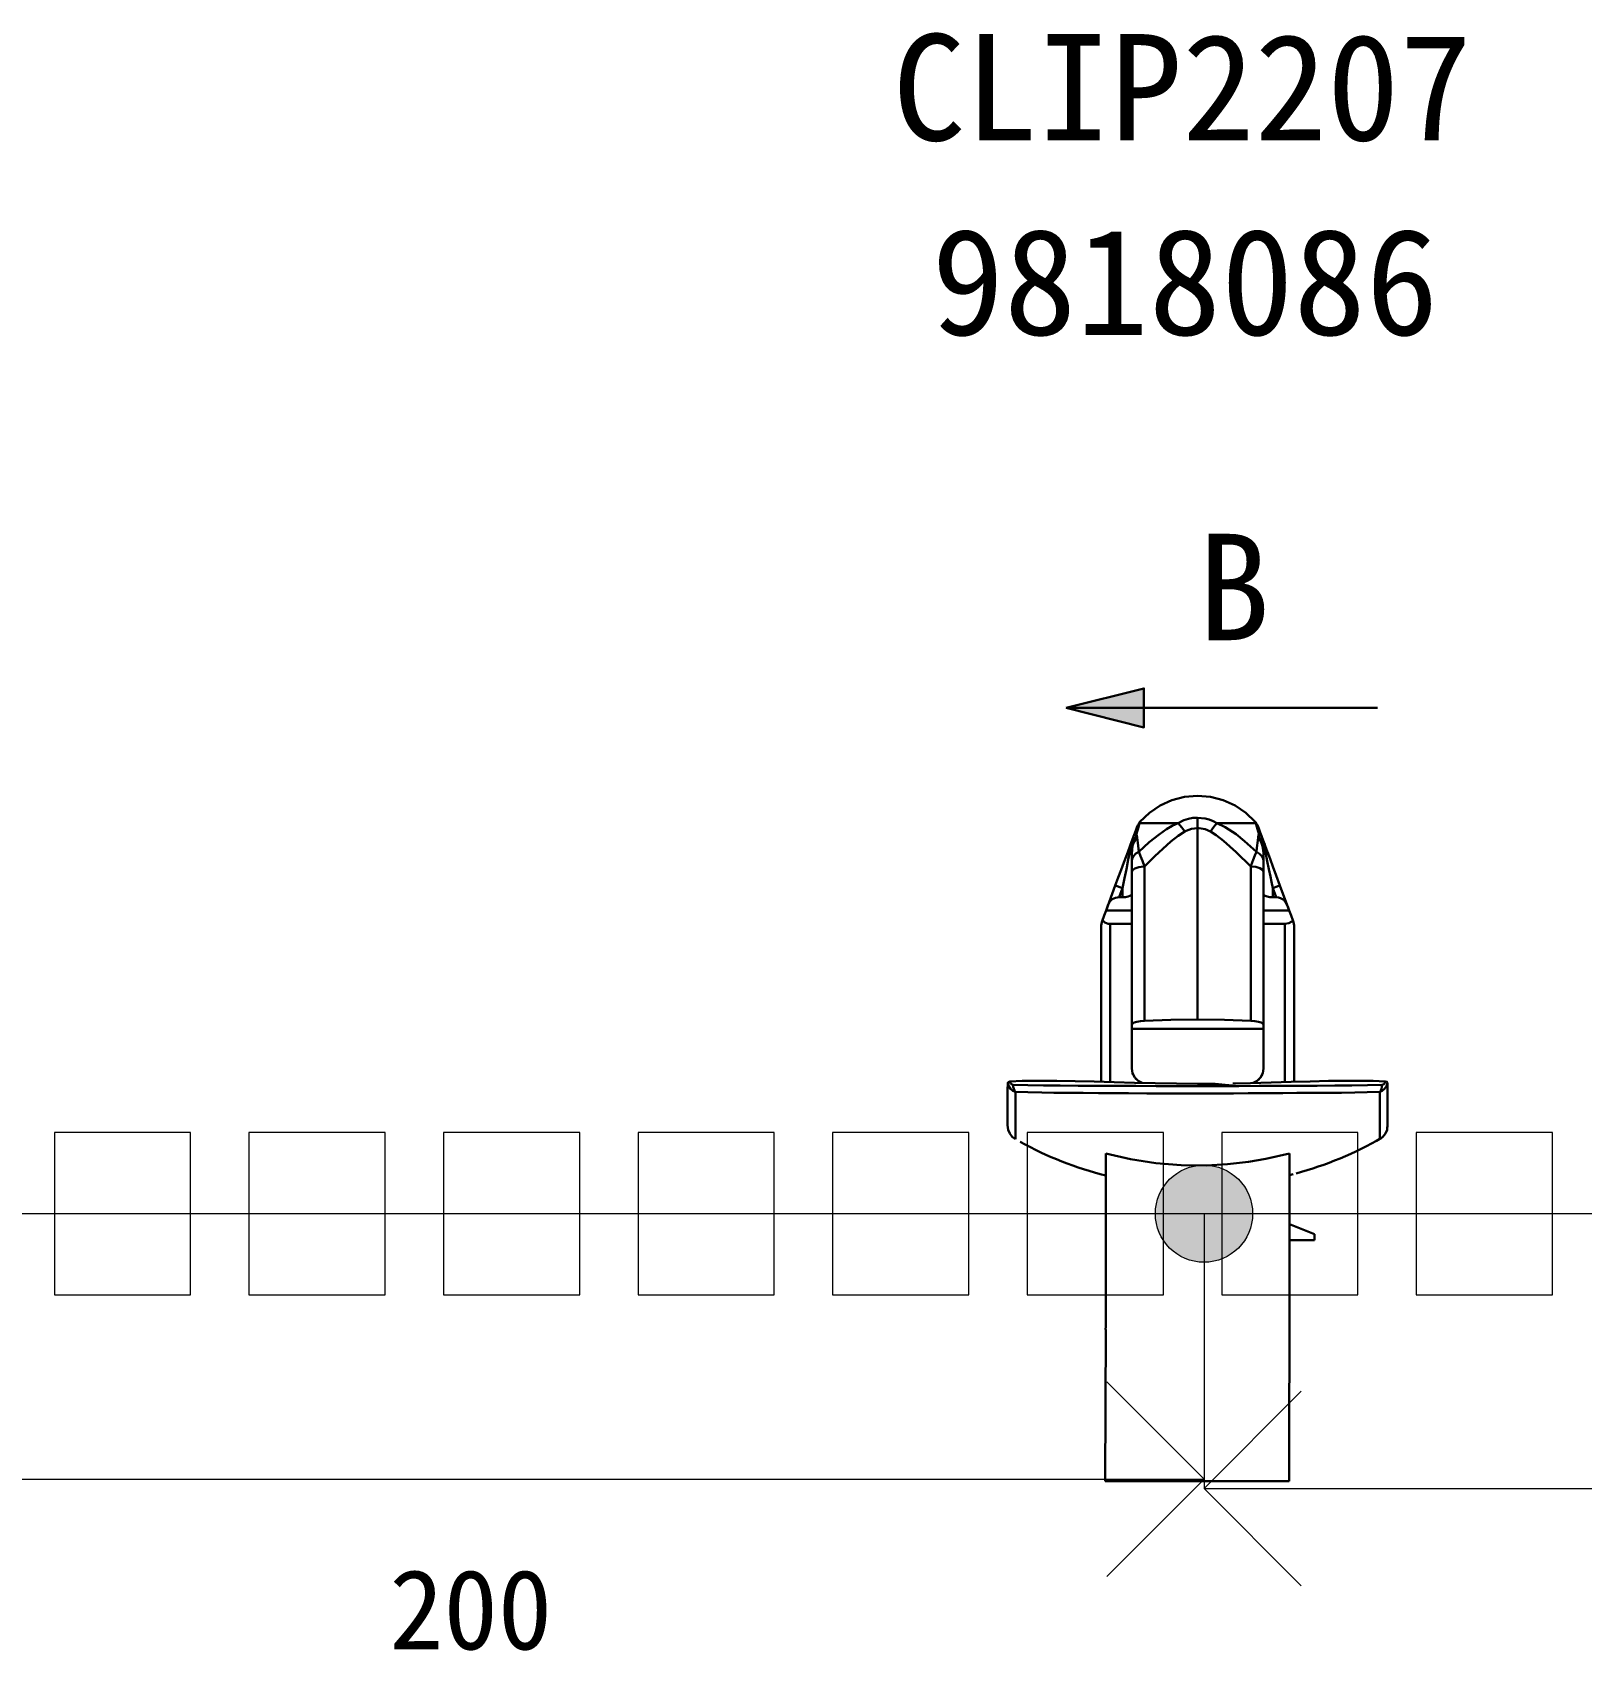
# Model space of a CAD drawing. Header units: millimetres. Extents: x 6 to 3615, y -854 to 0.
# Drawn here: x 2108.99 to 2148.81, y -476.42 to -434.83 of the extents above; entities that cross this region are included whole.
import ezdxf

# ---------------------------------------------------------------- set-up
doc = ezdxf.new("R2010")
doc.units = ezdxf.units.MM
doc.styles.add('4eff5b8b_Style', font='simfang.ttf')

msp = doc.modelspace()

# ---------------------------------------------------------------- hatches: boundary and pattern name
msp.add_hatch(color=256).paths.add_polyline_path([(2137.562, -452.693), (2135.562, -452.193), (2137.562, -451.693)])
h = msp.add_hatch(color=256)
edge = h.paths.add_edge_path()
edge.add_arc((2139.107, -465.193), 1.25, 0, 360)
h = msp.add_hatch(color=256)
edge = h.paths.add_edge_path()
edge.add_arc((2139.107, -465.193), 1.25, 0, 360)

# ---------------------------------------------------------------- linework, layer by layer
at = {"linetype": 'Continuous', "lineweight": 30}
for p, q in [((2135.562, -452.193), (2137.562, -451.693)), ((2135.562, -452.193), (2137.562, -451.693)), ((2137.562, -451.693), (2137.562, -452.693)), ((2137.562, -451.693), (2137.562, -452.693)), ((2135.562, -452.193), (2137.562, -452.693)), ((2137.562, -452.693), (2135.562, -452.193))]:
    msp.add_line(p, q, dxfattribs=at)
at = {"linetype": 'Continuous', "lineweight": 0}
for p, q in [((2113.062, -463.109), (2109.562, -463.109)), ((2109.562, -463.109), (2109.562, -467.276)), ((2113.062, -467.276), (2113.062, -463.109)), ((2118.062, -463.109), (2114.562, -463.109)), ((2114.562, -463.109), (2114.562, -467.276)), ((2118.062, -467.276), (2118.062, -463.109)), ((2123.062, -463.109), (2119.562, -463.109)), ((2119.562, -463.109), (2119.562, -467.276)), ((2123.062, -467.276), (2123.062, -463.109)), ((2128.062, -463.109), (2124.562, -463.109)), ((2124.562, -463.109), (2124.562, -467.276)), ((2128.062, -467.276), (2128.062, -463.109)), ((2133.062, -463.109), (2129.562, -463.109)), ((2129.562, -463.109), (2129.562, -467.276)), ((2133.062, -467.276), (2133.062, -463.109)), ((2138.062, -463.109), (2134.562, -463.109)), ((2134.562, -463.109), (2134.562, -467.276)), ((2138.062, -467.276), (2138.062, -463.109)), ((2143.062, -463.109), (2139.562, -463.109)), ((2139.562, -463.109), (2139.562, -467.276)), ((2143.062, -467.276), (2143.062, -463.109)), ((2148.062, -463.109), (2144.562, -463.109)), ((2144.562, -463.109), (2144.562, -467.276)), ((2148.062, -467.276), (2148.062, -463.109)), ((2109.562, -467.276), (2113.062, -467.276)), ((2109.562, -467.276), (2109.562, -467.276)), ((2114.562, -467.276), (2118.062, -467.276)), ((2114.562, -467.276), (2114.562, -467.276)), ((2119.562, -467.276), (2123.062, -467.276)), ((2119.562, -467.276), (2119.562, -467.276)), ((2124.562, -467.276), (2128.062, -467.276)), ((2124.562, -467.276), (2124.562, -467.276)), ((2129.562, -467.276), (2133.062, -467.276)), ((2129.562, -467.276), (2129.562, -467.276)), ((2134.562, -467.276), (2138.062, -467.276)), ((2134.562, -467.276), (2134.562, -467.276)), ((2139.562, -467.276), (2143.062, -467.276)), ((2139.562, -467.276), (2139.562, -467.276)), ((2144.562, -467.276), (2148.062, -467.276)), ((2144.562, -467.276), (2144.562, -467.276))]:
    msp.add_line(p, q, dxfattribs=at)
at = {"linetype": 'Continuous', "lineweight": 30}
msp.add_lwpolyline([(2135.562, -452.193), (2137.562, -451.693), (2137.562, -452.693)], close=True, dxfattribs=at)
for points in [[(2143.562, -452.193), (2135.562, -452.193)], [(2138.284, -454.565), (2137.979, -454.703)], [(2138.609, -454.482), (2138.284, -454.565)], [(2138.943, -454.453), (2138.609, -454.482)], [(2139.276, -454.482), (2138.943, -454.453)], [(2139.602, -454.565), (2139.276, -454.482)], [(2139.906, -454.703), (2139.602, -454.565)], [(2137.703, -454.893), (2137.461, -455.125)], [(2137.979, -454.703), (2137.703, -454.893)], [(2138.706, -455.044), (2138.823, -455.023)], [(2138.823, -455.023), (2138.943, -455.016)], [(2138.943, -455.016), (2138.943, -455.141)], [(2138.943, -455.016), (2139.141, -455.036)], [(2140.182, -454.893), (2139.906, -454.703)], [(2140.424, -455.125), (2140.182, -454.893)], [(2137.326, -455.417), (2137.294, -455.503)], [(2137.294, -455.503), (2137.326, -455.417)], [(2137.326, -455.417), (2137.362, -455.318)], [(2137.388, -455.247), (2137.362, -455.318)], [(2137.378, -455.271), (2137.362, -455.318)], [(2137.365, -455.458), (2137.404, -455.323)], [(2137.375, -455.451), (2137.365, -455.458)], [(2137.375, -455.451), (2137.385, -455.521)], [(2137.409, -455.211), (2137.378, -455.271)], [(2137.388, -455.247), (2137.378, -455.271)], [(2137.409, -455.211), (2137.388, -455.247)], [(2137.404, -455.224), (2137.388, -455.247)], [(2137.422, -455.26), (2137.404, -455.323)], [(2137.409, -455.211), (2137.458, -455.133)], [(2137.451, -455.156), (2137.409, -455.211)], [(2137.422, -455.26), (2137.44, -455.193)], [(2137.461, -455.125), (2137.432, -455.174)], [(2137.451, -455.156), (2137.44, -455.193)], [(2137.451, -455.156), (2137.458, -455.133)], [(2137.513, -455.156), (2137.451, -455.156)], [(2137.458, -455.133), (2137.461, -455.125)], [(2137.513, -455.156), (2137.622, -455.156)], [(2137.622, -455.156), (2137.776, -455.156)], [(2137.701, -455.646), (2137.951, -455.445)], [(2137.776, -455.156), (2137.969, -455.156)], [(2138.141, -455.312), (2137.951, -455.445)], [(2138.195, -455.156), (2137.969, -455.156)], [(2138.141, -455.312), (2138.292, -455.227)], [(2138.445, -455.156), (2138.195, -455.156)], [(2138.292, -455.227), (2138.445, -455.156)], [(2138.44, -455.479), (2138.612, -455.367)], [(2138.591, -455.081), (2138.445, -455.156)], [(2138.534, -455.266), (2138.445, -455.156)], [(2138.612, -455.367), (2138.534, -455.266)], [(2138.706, -455.044), (2138.591, -455.081)], [(2138.612, -455.367), (2138.648, -455.349)], [(2138.648, -455.349), (2138.789, -455.299)], [(2138.789, -455.299), (2138.943, -455.284)], [(2138.943, -455.141), (2138.943, -455.284)], [(2138.943, -455.284), (2138.943, -460.206)], [(2138.984, -455.284), (2138.943, -455.284)], [(2139.135, -455.31), (2138.984, -455.284)], [(2139.273, -455.367), (2139.135, -455.31)], [(2139.141, -455.036), (2139.242, -455.062)], [(2139.242, -455.062), (2139.344, -455.104)], [(2139.359, -455.253), (2139.273, -455.367)], [(2139.273, -455.367), (2139.419, -455.461)], [(2139.344, -455.104), (2139.44, -455.156)], [(2139.44, -455.156), (2139.359, -455.253)], [(2139.44, -455.156), (2139.651, -455.258)], [(2139.69, -455.156), (2139.44, -455.156)], [(2139.651, -455.258), (2139.93, -455.44)], [(2139.69, -455.156), (2139.917, -455.156)], [(2139.917, -455.156), (2140.109, -455.156)], [(2139.93, -455.44), (2140.148, -455.617)], [(2140.263, -455.156), (2140.109, -455.156)], [(2140.372, -455.156), (2140.263, -455.156)], [(2140.435, -455.156), (2140.372, -455.156)], [(2140.424, -455.125), (2140.427, -455.133)], [(2140.424, -455.125), (2140.453, -455.174)], [(2140.427, -455.133), (2140.477, -455.211)], [(2140.427, -455.133), (2140.435, -455.156)], [(2140.448, -455.193), (2140.435, -455.156)], [(2140.435, -455.156), (2140.477, -455.211)], [(2140.464, -455.247), (2140.448, -455.193)], [(2140.479, -455.31), (2140.464, -455.247)], [(2140.477, -455.211), (2140.497, -455.247)], [(2140.477, -455.211), (2140.505, -455.271)], [(2140.521, -455.458), (2140.479, -455.31)], [(2140.51, -455.451), (2140.49, -455.599)], [(2140.497, -455.247), (2140.508, -455.271)], [(2140.505, -455.271), (2140.497, -455.247)], [(2140.497, -455.247), (2140.508, -455.271)], [(2140.505, -455.271), (2140.523, -455.32)], [(2140.51, -455.451), (2140.521, -455.458)], [(2140.552, -455.393), (2140.523, -455.32)], [(2140.552, -455.393), (2140.586, -455.484)], [(2140.586, -455.484), (2140.552, -455.393)], [(2137.156, -455.875), (2137.294, -455.503)], [(2137.156, -455.875), (2137.188, -455.789)], [(2137.188, -455.789), (2137.219, -455.701)], [(2137.214, -455.831), (2137.193, -455.943)], [(2137.247, -455.719), (2137.214, -455.831)], [(2137.294, -455.503), (2137.219, -455.701)], [(2137.219, -455.701), (2137.253, -455.63)], [(2137.227, -455.708), (2137.219, -455.701)], [(2137.227, -455.708), (2137.247, -455.719)], [(2137.247, -455.719), (2137.258, -455.688)], [(2137.258, -455.833), (2137.25, -455.943)], [(2137.279, -455.596), (2137.253, -455.63)], [(2137.258, -455.688), (2137.302, -455.604)], [(2137.279, -455.638), (2137.258, -455.688)], [(2137.273, -455.742), (2137.258, -455.833)], [(2137.299, -455.664), (2137.273, -455.742)], [(2137.279, -455.596), (2137.307, -455.565)], [(2137.336, -455.591), (2137.299, -455.664)], [(2137.302, -455.604), (2137.323, -455.576)], [(2137.307, -455.565), (2137.323, -455.552)], [(2137.323, -455.552), (2137.339, -455.542)], [(2137.323, -455.576), (2137.333, -455.565)], [(2137.333, -455.565), (2137.341, -455.56)], [(2137.341, -455.576), (2137.336, -455.591)], [(2137.336, -455.591), (2137.341, -455.581)], [(2137.339, -455.542), (2137.344, -455.539)], [(2137.341, -455.56), (2137.344, -455.557)], [(2137.341, -455.581), (2137.352, -455.56)], [(2137.346, -455.568), (2137.341, -455.576)], [(2137.344, -455.539), (2137.352, -455.536)], [(2137.344, -455.557), (2137.346, -455.557)], [(2137.346, -455.557), (2137.346, -455.56)], [(2137.346, -455.56), (2137.346, -455.568)], [(2137.352, -455.536), (2137.357, -455.534)], [(2137.352, -455.56), (2137.354, -455.552)], [(2137.354, -455.552), (2137.362, -455.542)], [(2137.357, -455.534), (2137.362, -455.534)], [(2137.365, -455.458), (2137.362, -455.534)], [(2137.362, -455.542), (2137.362, -455.534)], [(2137.385, -455.521), (2137.404, -455.664)], [(2137.404, -455.664), (2137.43, -455.891)], [(2137.43, -455.891), (2137.701, -455.646)], [(2137.841, -456.005), (2138.151, -455.719)], [(2138.151, -455.719), (2138.253, -455.63)], [(2138.253, -455.63), (2138.44, -455.479)], [(2139.419, -455.461), (2139.609, -455.612)], [(2139.609, -455.612), (2139.935, -455.901)], [(2140.148, -455.617), (2140.456, -455.891)], [(2140.456, -455.891), (2140.469, -455.789)], [(2140.469, -455.789), (2140.49, -455.599)], [(2140.523, -455.534), (2140.521, -455.458)], [(2140.523, -455.534), (2140.523, -455.539)], [(2140.529, -455.534), (2140.523, -455.534)], [(2140.523, -455.539), (2140.529, -455.549)], [(2140.534, -455.536), (2140.529, -455.534)], [(2140.529, -455.549), (2140.534, -455.56)], [(2140.542, -455.539), (2140.534, -455.536)], [(2140.534, -455.56), (2140.542, -455.576)], [(2140.539, -455.56), (2140.539, -455.557)], [(2140.542, -455.557), (2140.539, -455.557)], [(2140.539, -455.56), (2140.539, -455.568)], [(2140.539, -455.568), (2140.549, -455.591)], [(2140.557, -455.547), (2140.542, -455.539)], [(2140.544, -455.56), (2140.542, -455.557)], [(2140.542, -455.576), (2140.549, -455.591)], [(2140.547, -455.56), (2140.544, -455.56)], [(2140.552, -455.565), (2140.547, -455.56)], [(2140.586, -455.667), (2140.549, -455.591)], [(2140.552, -455.565), (2140.56, -455.576)], [(2140.557, -455.547), (2140.573, -455.56)], [(2140.568, -455.583), (2140.56, -455.576)], [(2140.594, -455.62), (2140.568, -455.583)], [(2140.599, -455.589), (2140.573, -455.56)], [(2140.628, -455.599), (2140.586, -455.484)], [(2140.586, -455.667), (2140.612, -455.75)], [(2140.638, -455.719), (2140.594, -455.62)], [(2140.625, -455.622), (2140.599, -455.589)], [(2140.612, -455.75), (2140.63, -455.841)], [(2140.667, -455.701), (2140.625, -455.622)], [(2140.729, -455.875), (2140.628, -455.599)], [(2140.667, -455.701), (2140.628, -455.599)], [(2140.635, -455.943), (2140.63, -455.841)], [(2140.638, -455.719), (2140.659, -455.708)], [(2140.672, -455.831), (2140.638, -455.719)], [(2140.659, -455.708), (2140.667, -455.701)], [(2140.682, -455.75), (2140.667, -455.701)], [(2140.693, -455.943), (2140.672, -455.831)], [(2140.729, -455.875), (2140.682, -455.75)], [(2137.047, -456.167), (2136.977, -456.354)], [(2137.047, -456.167), (2137.104, -456.01)], [(2137.104, -456.01), (2137.047, -456.167)], [(2137.156, -455.875), (2137.104, -456.01)], [(2137.112, -456.341), (2137.161, -456.091)], [(2137.161, -455.909), (2137.156, -455.875)], [(2137.193, -455.943), (2137.161, -455.909)], [(2137.161, -456.091), (2137.193, -455.943)], [(2137.193, -455.943), (2137.234, -455.943)], [(2137.234, -455.943), (2137.25, -455.943)], [(2137.25, -456.143), (2137.25, -455.943)], [(2137.25, -455.943), (2137.25, -456.409)], [(2137.25, -456.143), (2137.26, -456.07)], [(2137.25, -456.177), (2137.25, -456.143)], [(2137.25, -456.284), (2137.25, -456.177)], [(2137.297, -456), (2137.26, -456.07)], [(2137.354, -455.938), (2137.297, -456)], [(2137.43, -455.891), (2137.354, -455.938)], [(2137.438, -455.909), (2137.43, -455.891)], [(2137.43, -456.286), (2137.549, -456.266)], [(2137.477, -456.005), (2137.438, -455.909)], [(2137.523, -456.125), (2137.477, -456.005)], [(2137.576, -456.266), (2137.523, -456.125)], [(2137.549, -456.266), (2137.576, -456.266)], [(2137.576, -456.266), (2137.841, -456.005)], [(2137.576, -460.237), (2137.576, -456.266)], [(2139.935, -455.901), (2140.31, -456.266)], [(2140.31, -456.266), (2140.32, -456.234)], [(2140.31, -460.237), (2140.31, -456.266)], [(2140.438, -456.281), (2140.31, -456.266)], [(2140.32, -456.234), (2140.372, -456.099)], [(2140.372, -456.099), (2140.417, -455.984)], [(2140.417, -455.984), (2140.456, -455.891)], [(2140.544, -456.315), (2140.438, -456.281)], [(2140.456, -455.891), (2140.534, -455.94)], [(2140.591, -456.003), (2140.534, -455.94)], [(2140.625, -456.073), (2140.591, -456.003)], [(2140.635, -456.143), (2140.625, -456.073)], [(2140.635, -455.943), (2140.635, -456.143)], [(2140.651, -455.943), (2140.635, -455.943)], [(2140.635, -456.143), (2140.635, -456.242)], [(2140.635, -456.242), (2140.635, -456.362)], [(2140.693, -455.943), (2140.651, -455.943)], [(2140.727, -455.906), (2140.693, -455.943)], [(2140.732, -456.133), (2140.693, -455.943)], [(2140.729, -455.875), (2140.727, -455.906)], [(2140.753, -455.938), (2140.729, -455.875)], [(2140.773, -456.341), (2140.732, -456.133)], [(2140.812, -456.096), (2140.753, -455.938)], [(2140.878, -456.271), (2140.812, -456.096)], [(2140.964, -456.503), (2140.878, -456.271)], [(2140.878, -456.271), (2140.964, -456.503)], [(2136.904, -456.555), (2136.828, -456.755)], [(2136.977, -456.354), (2136.904, -456.555)], [(2137.065, -456.57), (2137.013, -456.823)], [(2137.112, -456.341), (2137.065, -456.57)], [(2137.25, -456.409), (2137.25, -456.284)], [(2137.25, -456.409), (2137.271, -456.362)], [(2137.25, -460.336), (2137.25, -456.409)], [(2137.271, -456.362), (2137.333, -456.32)], [(2137.43, -456.286), (2137.333, -456.32)], [(2140.612, -456.359), (2140.544, -456.315)], [(2140.612, -456.359), (2140.635, -456.409)], [(2140.635, -456.362), (2140.635, -456.409)], [(2140.635, -457.302), (2140.635, -456.409)], [(2140.635, -456.409), (2140.635, -460.336)], [(2140.812, -456.523), (2140.773, -456.341)], [(2140.841, -456.667), (2140.812, -456.523)], [(2140.872, -456.823), (2140.841, -456.667)], [(2141.057, -456.755), (2140.964, -456.503)], [(2136.828, -456.755), (2136.589, -457.404)], [(2136.747, -457.112), (2136.682, -457.182)], [(2136.833, -457.073), (2136.747, -457.112)], [(2136.828, -456.755), (2136.854, -456.763)], [(2136.924, -457.062), (2136.833, -457.073)], [(2136.854, -456.763), (2136.922, -456.789)], [(2136.922, -456.789), (2137.013, -456.823)], [(2137.013, -456.823), (2136.924, -457.062)], [(2136.924, -457.062), (2137.013, -457.062)], [(2137.013, -456.823), (2137.013, -457.062)], [(2137.089, -457.055), (2137.013, -457.062)], [(2137.089, -457.055), (2137.154, -457.039)], [(2137.154, -457.039), (2137.203, -457.023)], [(2137.203, -457.023), (2137.237, -457.01)], [(2137.237, -457.01), (2137.25, -457.01)], [(2137.25, -457.01), (2137.25, -457.042)], [(2137.25, -457.104), (2137.25, -457.125)], [(2140.648, -457.01), (2140.635, -457.01)], [(2140.635, -457.042), (2140.635, -457.039)], [(2140.635, -457.076), (2140.635, -457.042)], [(2140.682, -457.023), (2140.648, -457.01)], [(2140.732, -457.039), (2140.682, -457.023)], [(2140.799, -457.055), (2140.732, -457.039)], [(2140.872, -457.062), (2140.799, -457.055)], [(2140.872, -456.823), (2140.964, -456.789)], [(2140.872, -456.823), (2140.961, -457.062)], [(2140.872, -457.062), (2140.872, -456.823)], [(2140.872, -457.062), (2140.961, -457.062)], [(2140.961, -457.062), (2141.023, -457.068)], [(2140.964, -456.789), (2141.031, -456.763)], [(2141.023, -457.068), (2141.073, -457.081)], [(2141.057, -456.755), (2141.031, -456.763)], [(2141.297, -457.404), (2141.057, -456.755)], [(2141.073, -457.081), (2141.159, -457.128)], [(2136.477, -457.703), (2136.542, -457.531)], [(2136.497, -457.648), (2136.542, -457.531)], [(2136.542, -457.531), (2136.589, -457.404)], [(2136.638, -457.273), (2136.589, -457.404)], [(2137.25, -457.404), (2136.589, -457.404)], [(2136.682, -457.182), (2136.638, -457.273)], [(2140.635, -457.302), (2140.635, -457.286)], [(2141.297, -457.404), (2140.635, -457.404)], [(2141.159, -457.128), (2141.214, -457.201)], [(2141.258, -457.299), (2141.214, -457.201)], [(2141.258, -457.299), (2141.297, -457.404)], [(2141.344, -457.531), (2141.297, -457.404)], [(2141.388, -457.648), (2141.344, -457.531)], [(2136.477, -457.703), (2136.464, -457.786)], [(2136.464, -461.802), (2136.464, -457.786)], [(2136.497, -457.648), (2136.477, -457.703)], [(2136.555, -457.711), (2136.497, -457.648)], [(2136.646, -457.74), (2136.555, -457.711)], [(2136.646, -457.74), (2136.698, -457.745)], [(2137.25, -457.745), (2136.698, -457.745)], [(2136.698, -461.81), (2136.698, -457.745)], [(2141.188, -457.745), (2140.635, -457.745)], [(2141.188, -457.745), (2141.289, -457.729)], [(2141.188, -461.81), (2141.188, -457.745)], [(2141.289, -457.729), (2141.365, -457.682)], [(2141.388, -457.648), (2141.365, -457.682)], [(2141.388, -457.648), (2141.409, -457.703)], [(2141.409, -457.703), (2141.422, -457.786)], [(2141.422, -461.802), (2141.422, -457.786)], [(2137.266, -460.31), (2137.25, -460.336)], [(2137.25, -460.438), (2137.25, -460.336)], [(2137.25, -460.336), (2137.25, -460.438)], [(2138.943, -460.438), (2137.25, -460.438)], [(2137.25, -461.461), (2137.25, -460.438)], [(2137.31, -460.281), (2137.266, -460.31)], [(2137.38, -460.26), (2137.31, -460.281)], [(2137.471, -460.245), (2137.38, -460.26)], [(2137.576, -460.237), (2137.471, -460.245)], [(2138.255, -460.214), (2137.576, -460.237)], [(2138.943, -460.206), (2138.255, -460.214)], [(2139.63, -460.214), (2138.943, -460.206)], [(2138.943, -460.438), (2140.635, -460.438)], [(2140.31, -460.237), (2139.63, -460.214)], [(2140.414, -460.245), (2140.31, -460.237)], [(2140.505, -460.26), (2140.414, -460.245)], [(2140.576, -460.281), (2140.505, -460.26)], [(2140.62, -460.31), (2140.576, -460.281)], [(2140.635, -460.336), (2140.62, -460.31)], [(2140.635, -460.336), (2140.635, -460.438)], [(2140.635, -460.438), (2140.635, -461.461)], [(2137.268, -461.583), (2137.25, -461.461)], [(2137.326, -461.693), (2137.268, -461.583)], [(2137.279, -461.612), (2137.268, -461.583)], [(2137.326, -461.693), (2137.268, -461.583)], [(2140.474, -461.779), (2140.56, -461.69)], [(2140.56, -461.69), (2140.474, -461.779)], [(2140.617, -461.583), (2140.56, -461.69)], [(2140.617, -461.583), (2140.56, -461.69)], [(2140.56, -461.69), (2140.607, -461.612)], [(2140.617, -461.583), (2140.635, -461.461)], [(2134.065, -461.831), (2134.06, -462.023)], [(2134.06, -462.023), (2134.06, -462.26)], [(2134.06, -462.023), (2134.06, -462.234)], [(2134.076, -461.81), (2134.065, -461.831)], [(2134.091, -461.917), (2134.065, -461.831)], [(2134.076, -461.81), (2134.12, -461.794)], [(2134.135, -461.984), (2134.091, -461.917)], [(2134.435, -461.781), (2134.12, -461.794)], [(2134.12, -461.794), (2134.122, -461.807)], [(2134.122, -461.807), (2134.133, -461.828)], [(2134.133, -461.828), (2134.146, -461.846)], [(2134.135, -461.984), (2134.195, -462.034)], [(2134.146, -461.846), (2134.161, -461.865)], [(2134.161, -461.865), (2134.19, -461.883)], [(2134.19, -461.883), (2134.203, -461.885)], [(2134.195, -462.034), (2134.26, -462.065)], [(2134.203, -461.885), (2134.576, -461.891)], [(2134.206, -461.935), (2134.203, -461.885)], [(2134.216, -461.984), (2134.206, -461.935)], [(2134.237, -462.029), (2134.216, -461.984)], [(2134.26, -462.065), (2134.237, -462.029)], [(2134.26, -462.065), (2134.578, -462.07)], [(2134.26, -462.346), (2134.26, -462.065)], [(2134.435, -461.781), (2134.773, -461.776)], [(2134.576, -461.891), (2134.982, -461.896)], [(2134.578, -462.07), (2134.943, -462.078)], [(2135.133, -461.776), (2134.773, -461.776)], [(2134.943, -462.078), (2135.247, -462.083)], [(2134.982, -461.896), (2135.414, -461.898)], [(2135.133, -461.776), (2135.328, -461.779)], [(2135.247, -462.083), (2135.503, -462.086)], [(2135.794, -461.786), (2135.328, -461.779)], [(2135.414, -461.898), (2135.872, -461.904)], [(2135.503, -462.086), (2135.755, -462.089)], [(2135.755, -462.089), (2136.003, -462.089)], [(2136.284, -461.799), (2135.794, -461.786)], [(2136.352, -461.906), (2135.872, -461.904)], [(2136.003, -462.089), (2136.393, -462.094)], [(2136.794, -461.812), (2136.284, -461.799)], [(2136.846, -461.909), (2136.352, -461.906)], [(2136.393, -462.094), (2136.878, -462.096)], [(2137.318, -461.828), (2136.794, -461.812)], [(2137.359, -461.911), (2136.846, -461.909)], [(2136.878, -462.096), (2137.169, -462.099)], [(2137.169, -462.099), (2137.641, -462.102)], [(2137.854, -461.841), (2137.318, -461.828)], [(2137.365, -461.74), (2137.326, -461.693)], [(2137.326, -461.693), (2137.414, -461.779)], [(2137.414, -461.779), (2137.326, -461.693)], [(2137.88, -461.914), (2137.359, -461.911)], [(2137.414, -461.779), (2137.516, -461.833)], [(2137.518, -461.833), (2137.414, -461.779)], [(2137.516, -461.833), (2137.492, -461.823)], [(2137.641, -462.102), (2137.992, -462.102)], [(2138.396, -461.849), (2137.854, -461.841)], [(2138.409, -461.919), (2137.88, -461.914)], [(2137.992, -462.102), (2138.331, -462.104)], [(2138.331, -462.104), (2138.648, -462.104)], [(2138.94, -461.854), (2138.396, -461.849)], [(2138.943, -461.919), (2138.409, -461.919)], [(2138.648, -462.104), (2138.943, -462.104)], [(2139.396, -461.852), (2138.94, -461.854)], [(2139.474, -461.919), (2138.943, -461.919)], [(2138.943, -462.104), (2139.216, -462.104)], [(2139.216, -462.104), (2139.516, -462.104)], [(2140.005, -461.914), (2139.396, -461.852)], [(2140.005, -461.914), (2139.474, -461.919)], [(2139.516, -462.104), (2139.865, -462.102)], [(2140.299, -461.836), (2139.849, -461.844)], [(2139.865, -462.102), (2140.245, -462.099)], [(2140.005, -461.914), (2140.526, -461.911)], [(2140.245, -462.099), (2140.714, -462.096)], [(2140.836, -461.82), (2140.299, -461.836)], [(2140.474, -461.779), (2140.367, -461.833)], [(2140.37, -461.833), (2140.474, -461.779)], [(2140.393, -461.823), (2140.37, -461.833)], [(2140.474, -461.779), (2140.521, -461.74)], [(2140.526, -461.911), (2141.036, -461.909)], [(2140.714, -462.096), (2141.133, -462.094)], [(2141.344, -461.805), (2140.836, -461.82)], [(2141.534, -461.906), (2141.036, -461.909)], [(2141.133, -462.094), (2141.492, -462.091)], [(2141.836, -461.792), (2141.344, -461.805)], [(2141.492, -462.091), (2141.758, -462.091)], [(2141.534, -461.906), (2142.013, -461.904)], [(2141.758, -462.091), (2142.169, -462.089)], [(2142.307, -461.781), (2141.836, -461.792)], [(2142.013, -461.904), (2142.471, -461.898)], [(2142.169, -462.089), (2142.268, -462.086)], [(2142.268, -462.086), (2142.638, -462.083)], [(2142.753, -461.776), (2142.307, -461.781)], [(2142.471, -461.898), (2142.904, -461.896)], [(2142.638, -462.083), (2142.984, -462.078)], [(2142.753, -461.776), (2143.112, -461.776)], [(2142.904, -461.896), (2143.31, -461.891)], [(2142.984, -462.078), (2143.297, -462.073)], [(2143.451, -461.781), (2143.112, -461.776)], [(2143.297, -462.073), (2143.625, -462.065)], [(2143.31, -461.891), (2143.682, -461.885)], [(2143.451, -461.781), (2143.766, -461.794)], [(2143.648, -462.029), (2143.625, -462.065)], [(2143.69, -462.034), (2143.625, -462.065)], [(2143.625, -462.065), (2143.625, -462.279)], [(2143.669, -461.984), (2143.648, -462.029)], [(2143.68, -461.935), (2143.669, -461.984)], [(2143.68, -461.935), (2143.682, -461.885)], [(2143.682, -461.885), (2143.711, -461.875)], [(2143.75, -461.984), (2143.69, -462.034)], [(2143.711, -461.875), (2143.729, -461.865)], [(2143.729, -461.865), (2143.742, -461.849)], [(2143.742, -461.849), (2143.755, -461.831)], [(2143.794, -461.917), (2143.75, -461.984)], [(2143.755, -461.831), (2143.763, -461.807)], [(2143.763, -461.807), (2143.766, -461.794)], [(2143.766, -461.794), (2143.802, -461.805)], [(2143.82, -461.831), (2143.794, -461.917)], [(2143.802, -461.805), (2143.82, -461.831)], [(2143.826, -462.023), (2143.82, -461.831)], [(2143.826, -462.167), (2143.826, -462.023)], [(2143.826, -462.023), (2143.826, -462.234)], [(2134.06, -462.461), (2134.06, -462.234)], [(2134.06, -462.26), (2134.06, -462.234)], [(2134.06, -462.26), (2134.06, -462.461)], [(2134.06, -462.461), (2134.06, -462.625)], [(2134.26, -462.51), (2134.26, -462.346)], [(2134.26, -462.633), (2134.26, -462.51)], [(2143.625, -462.49), (2143.625, -462.279)], [(2143.625, -462.685), (2143.625, -462.49)], [(2143.826, -462.299), (2143.826, -462.167)], [(2143.826, -462.234), (2143.826, -462.299)], [(2143.826, -462.417), (2143.826, -462.299)], [(2143.826, -462.523), (2143.826, -462.417)], [(2134.06, -462.625), (2134.06, -462.763)], [(2134.06, -462.732), (2134.06, -462.716)], [(2134.06, -462.734), (2134.06, -462.732)], [(2134.06, -462.857), (2134.06, -462.763)], [(2134.06, -462.763), (2134.06, -462.857)], [(2134.06, -462.911), (2134.06, -462.857)], [(2134.06, -462.857), (2134.06, -462.911)], [(2134.06, -462.911), (2134.06, -462.922)], [(2134.06, -462.911), (2134.06, -462.922)], [(2134.06, -462.917), (2134.06, -462.922)], [(2134.06, -462.922), (2134.068, -462.987)], [(2134.073, -463.036), (2134.06, -462.922)], [(2134.06, -462.922), (2134.073, -463.036)], [(2134.26, -462.633), (2134.26, -462.75)], [(2134.26, -462.862), (2134.26, -462.75)], [(2134.26, -463.005), (2134.26, -462.862)], [(2143.625, -462.854), (2143.625, -462.685)], [(2143.625, -462.964), (2143.625, -462.854)], [(2143.812, -463.036), (2143.826, -462.922)], [(2143.826, -462.922), (2143.818, -462.987)], [(2143.826, -462.617), (2143.826, -462.523)], [(2143.826, -462.549), (2143.826, -462.698)], [(2143.826, -462.698), (2143.826, -462.617)], [(2143.826, -462.698), (2143.826, -462.617)], [(2143.826, -462.766), (2143.826, -462.698)], [(2143.826, -462.766), (2143.826, -462.823)], [(2143.826, -462.823), (2143.826, -462.766)], [(2143.826, -462.823), (2143.826, -462.867)], [(2143.826, -462.867), (2143.826, -462.823)], [(2143.826, -462.867), (2143.826, -462.898)], [(2143.826, -462.917), (2143.826, -462.898)], [(2143.826, -462.917), (2143.826, -462.922)], [(2143.826, -462.917), (2143.826, -462.922)], [(2134.073, -463.036), (2134.115, -463.133)], [(2134.115, -463.133), (2134.18, -463.216)], [(2134.18, -463.216), (2134.26, -463.279)], [(2134.26, -463.13), (2134.26, -463.005)], [(2134.26, -463.13), (2134.26, -463.201)], [(2134.26, -463.201), (2134.26, -463.237)], [(2134.26, -463.271), (2134.26, -463.237)], [(2134.26, -463.271), (2134.26, -463.279)], [(2143.625, -462.964), (2143.625, -463.052)], [(2143.625, -463.052), (2143.625, -463.174)], [(2143.625, -463.174), (2143.625, -463.237)], [(2143.706, -463.216), (2143.625, -463.279)], [(2143.625, -463.237), (2143.625, -463.271)], [(2143.625, -463.271), (2143.625, -463.279)], [(2143.706, -463.216), (2143.771, -463.133)], [(2143.812, -463.036), (2143.771, -463.133)], [(2136.581, -463.643), (2137.219, -463.792)], [(2136.581, -463.643), (2136.581, -468.091)], [(2136.581, -463.643), (2136.581, -463.836)], [(2141.305, -463.643), (2140.698, -463.784)], [(2141.305, -467.94), (2141.305, -463.643)], [(2136.581, -463.836), (2136.581, -463.982)], [(2136.581, -463.982), (2136.581, -464.055)], [(2136.581, -464.055), (2136.581, -464.081)], [(2137.219, -463.792), (2137.865, -463.893)], [(2137.865, -463.893), (2138.516, -463.948)], [(2138.516, -463.948), (2139.169, -463.956)], [(2139.169, -463.956), (2139.708, -463.924)], [(2139.708, -463.924), (2140.247, -463.862)], [(2140.247, -463.862), (2140.698, -463.784)], [(2141.305, -463.94), (2141.305, -463.898)], [(2141.305, -463.94), (2141.305, -464.443)], [(2141.305, -463.995), (2141.305, -463.94)], [(2141.305, -464.206), (2141.401, -464.18)], [(2141.305, -464.188), (2141.305, -464.18)], [(2136.581, -464.331), (2136.581, -464.443)], [(2141.305, -465.461), (2141.951, -465.716)], [(2141.305, -467.018), (2141.305, -465.523)], [(2141.951, -465.716), (2141.951, -465.878)], [(2141.305, -465.878), (2141.951, -465.878)], [(2141.305, -467.018), (2141.299, -472.065)], [(2136.581, -468.169), (2136.57, -472.068)], [(2136.581, -468.091), (2136.578, -468.169)], [(2136.581, -468.169), (2136.578, -468.169)], [(2141.299, -472.065), (2136.57, -472.068)]]:
    msp.add_lwpolyline(points, dxfattribs=at)
at = {"linetype": 'Continuous', "lineweight": 0}
for points in [[(2109.562, -467.276), (2113.062, -467.276), (2113.062, -463.109), (2109.562, -463.109), (2109.562, -467.276)], [(2114.562, -467.276), (2118.062, -467.276), (2118.062, -463.109), (2114.562, -463.109), (2114.562, -467.276)], [(2119.562, -467.276), (2123.062, -467.276), (2123.062, -463.109), (2119.562, -463.109), (2119.562, -467.276)], [(2124.562, -467.276), (2128.062, -467.276), (2128.062, -463.109), (2124.562, -463.109), (2124.562, -467.276)], [(2129.562, -467.276), (2133.062, -467.276), (2133.062, -463.109), (2129.562, -463.109), (2129.562, -467.276)], [(2134.562, -467.276), (2138.062, -467.276), (2138.062, -463.109), (2134.562, -463.109), (2134.562, -467.276)], [(2139.562, -467.276), (2143.062, -467.276), (2143.062, -463.109), (2139.562, -463.109), (2139.562, -467.276)], [(2144.562, -467.276), (2148.062, -467.276), (2148.062, -463.109), (2144.562, -463.109), (2144.562, -467.276)]]:
    msp.add_lwpolyline(points, close=True, dxfattribs=at)
at = {"linetype": 'Continuous', "lineweight": 13}
for points in [[(2184.562, -465.193), (2004.562, -465.193)], [(2139.107, -465.193), (2139.107, -472.258)], [(2139.107, -465.193), (2139.107, -472.016)], [(2139.107, -472.016), (2136.607, -469.516)], [(2139.107, -472.258), (2141.607, -469.758)], [(2101.732, -472.016), (2139.107, -472.016)], [(2139.107, -472.016), (2136.607, -474.516)], [(2139.107, -472.258), (2184.562, -472.258)], [(2139.107, -472.258), (2141.607, -474.758)]]:
    msp.add_lwpolyline(points, dxfattribs=at)
msp.add_circle((2139.107, -465.193), 1.25, dxfattribs=at)
msp.add_circle((2139.107, -465.193), 1.25, dxfattribs=at)
msp.add_circle((2139.107, -465.193), 1.25, dxfattribs=at)
msp.add_circle((2139.107, -465.193), 1.25, dxfattribs=at)
at = {"linetype": 'Continuous', "lineweight": 30}
for centre, radius, start, end in [((2138.771, -455.432), 9.049, -119, -104), ((2139.112, -455.346), 9.122, -75, -60)]:
    msp.add_arc(centre, radius, start, end, dxfattribs=at)

# ---------------------------------------------------------------- texts
at = {"linetype": 'Continuous', "style": '4eff5b8b_Style'}
for s, height, p in [('CLIP2207', 2.7344, (2131.107, -437.609)), ('9818086', 2.7344, (2132.107, -442.609)), ('B', 2.734, (2138.943, -450.453)), ('200', 2.0508, (2118.169, -476.391))]:
    msp.add_text(s, height=height, dxfattribs=at).set_placement(p)

doc.saveas('drawing.dxf')
